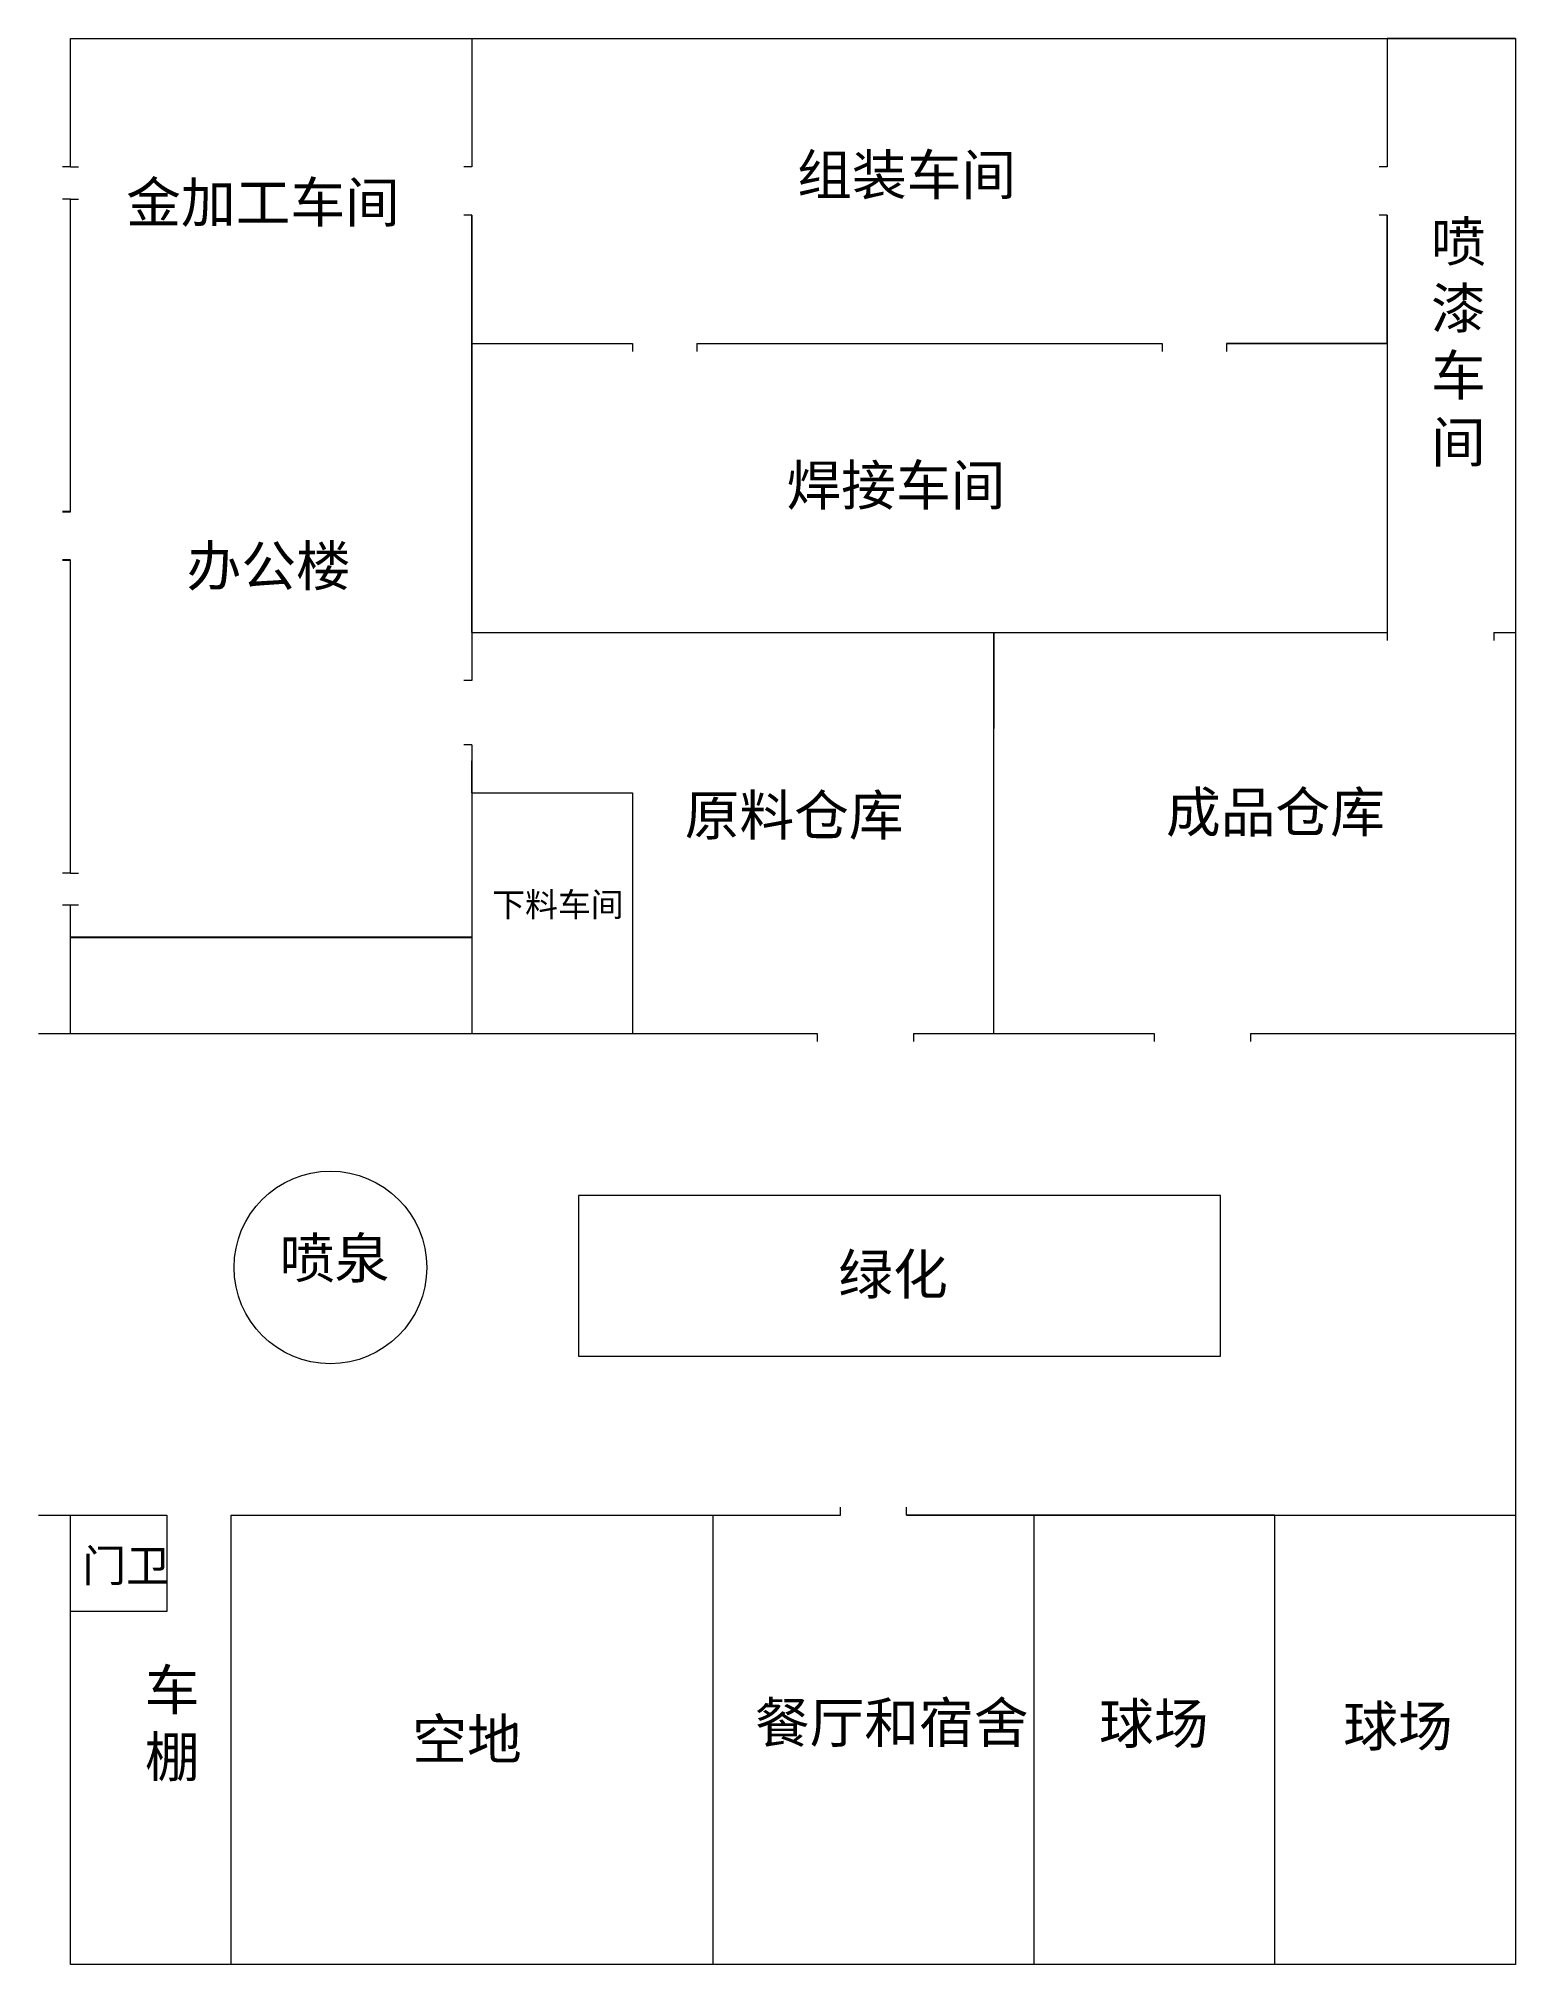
# Model space of a CAD drawing. Header units: millimetres. Extents: x -2 to 90, y 0 to 120.
import ezdxf

# ---------------------------------------------------------------- set-up
doc = ezdxf.new("R2010")
doc.units = ezdxf.units.MM
doc.styles.get("Standard").update_dxf_attribs({"font": 'arial.ttf'})

msp = doc.modelspace()

# ---------------------------------------------------------------- linework, layer by layer
at = {"lineweight": 13}
for p, q in [((0, 120), (90, 120)), ((0, 112), (0, 120)), ((25, 120), (25, 112)), ((90, 120), (82, 120)), ((82, 120), (82, 112)), ((82, 120), (82, 112)), ((90, 120), (90, 0)), ((0, 112), (-0.5, 112)), ((0, 112), (0.5, 112)), ((25, 112), (24.5, 112)), ((82, 112), (81.5, 112)), ((0, 110), (-0.5, 110)), ((0, 100), (0, 110)), ((0, 110), (0.5, 110)), ((25, 109), (24.5, 109)), ((25, 101), (25, 109)), ((25, 109), (25, 80)), ((82, 109), (81.5, 109)), ((82, 101), (82, 109)), ((82, 109), (82, 82.5)), ((25, 83), (25, 101)), ((25, 101), (35, 101)), ((25, 101), (35, 101)), ((35, 101), (35, 100.5)), ((39, 101), (39, 100.5)), ((39, 101), (68, 101)), ((68, 101), (68, 100.5)), ((82, 101), (72, 101)), ((72, 101), (72, 100.5)), ((72, 101), (82, 101)), ((0, 90.5), (0, 100)), ((0, 68), (0, 87.5)), ((25, 83), (82, 83)), ((57.5, 58), (57.5, 83)), ((57.5, 83), (57.5, 77)), ((88.65, 83), (90, 83)), ((88.65, 83), (88.65, 82.5)), ((25, 80), (24.5, 80)), ((25, 76), (24.5, 76)), ((25, 76), (25, 58)), ((25, 73), (25, 75)), ((25, 73), (35, 73)), ((35, 73), (35, 58)), ((0, 68), (-0.5, 68)), ((0, 68), (0.5, 68)), ((0, 66), (-0.5, 66)), ((0, 58), (0, 66)), ((0.5, 66), (0, 66)), ((-2, 58), (46.5, 58)), ((46.5, 58), (46.5, 57.5)), ((52.5, 58), (52.5, 57.5)), ((52.5, 58), (67.5, 58)), ((67.5, 58), (67.5, 57.5)), ((73.5, 58), (73.5, 57.5)), ((73.5, 58), (90, 58)), ((71.63, 47.91), (31.63, 47.91)), ((31.63, 47.91), (31.63, 37.91)), ((71.63, 37.91), (71.63, 47.91)), ((31.63, 37.91), (71.63, 37.91)), ((-2, 28), (6, 28)), ((0, 0), (0, 28)), ((6, 28), (6, 22)), ((10, 0), (10, 28)), ((10, 28), (47.95, 28)), ((40, 28), (40, 0)), ((40, 28), (47.95, 28)), ((47.95, 28), (47.95, 28.5)), ((52.06, 28), (52.06, 28.5)), ((60, 28), (52.06, 28)), ((52.06, 28), (90, 28)), ((75, 28), (60, 28)), ((60, 28), (60, 0)), ((75, 28), (75, 0)), ((6, 22), (0, 22)), ((90, 0), (0, 0))]:
    msp.add_line(p, q, dxfattribs=at)
for p, q in [((0, 90.5), (-0.5, 90.5)), ((0, 87.5), (-0.5, 87.5)), ((0, 64), (25, 64))]:
    msp.add_line(p, q)
msp.add_circle((16.18, 43.43), 6, dxfattribs=at)

# ---------------------------------------------------------------- texts
at = {"lineweight": 13, "attachment_point": 1}
for s, width, insert, char_height in [('{\\fKaiTi_GB2312|b0|i0|c134|p49;组装车间}', 15.036, (45.26, 112.76), 2.5), ('{\\fKaiTi_GB2312|b0|i0|c134|p49;金加工车间}', 16.8338, (3.46, 111.04), 2.5), ('{\\fKaiTi_GB2312|b0|i0|c134|p49;喷\\P漆\\P车\\P间}', 2.5, (84.74, 108.6), 2.5), ('{\\fKaiTi_GB2312|b0|i0|c134|p49;焊接车间}', 15.706, (44.59, 93.42), 2.5), ('{\\fKaiTi_GB2312|b0|i0|c134|p49;办公楼}', 13.0689, (7.22, 88.39), 2.5), ('{\\fKaiTi_GB2312|b0|i0|c134|p49;原料仓库}', 13.7969, (38.25, 72.86), 2.5), ('{\\fKaiTi_GB2312|b0|i0|c134|p49;成品仓库}', 16.6749, (68.23, 73.05), 2.5), ('{\\fKaiTi_GB2312|b0|i0|c134|p49;下料车间}', 14.0352, (26.26, 66.79), 1.5), ('{\\fKaiTi_GB2312|b0|i0|c134|p49;喷泉}', 24.8937, (13.03, 45.26), 2.5), ('{\\fKaiTi_GB2312|b0|i0|c134|p49;绿化}', 24.8937, (47.82, 44.25), 2.5), ('{\\fKaiTi_GB2312|b0|i0|c134|p49;门卫}', 24.8937, (0.73, 25.85), 2), ('{\\fKaiTi_GB2312|b0|i0|c134|p49;车\\P棚}', 24.8937, (4.62, 18.36), 2.5), ('{\\fKaiTi_GB2312|b0|i0|c134|p49;空地}', 24.8937, (21.28, 15.29), 2.5), ('{\\fKaiTi_GB2312|b0|i0|c134|p49;餐厅和宿舍}', 24.8937, (42.62, 16.32), 2.5), ('{\\fKaiTi_GB2312|b0|i0|c134|p49;球场}', 24.8937, (64.06, 16.26), 2.5), ('{\\fKaiTi_GB2312|b0|i0|c134|p49;球场}', 24.8937, (79.27, 16.1), 2.5)]:
    msp.add_mtext_dynamic_manual_height_columns(s, width=width, gutter_width=12.5, heights=[0], dxfattribs=dict(at, insert=insert, char_height=char_height))

doc.saveas('drawing.dxf')
